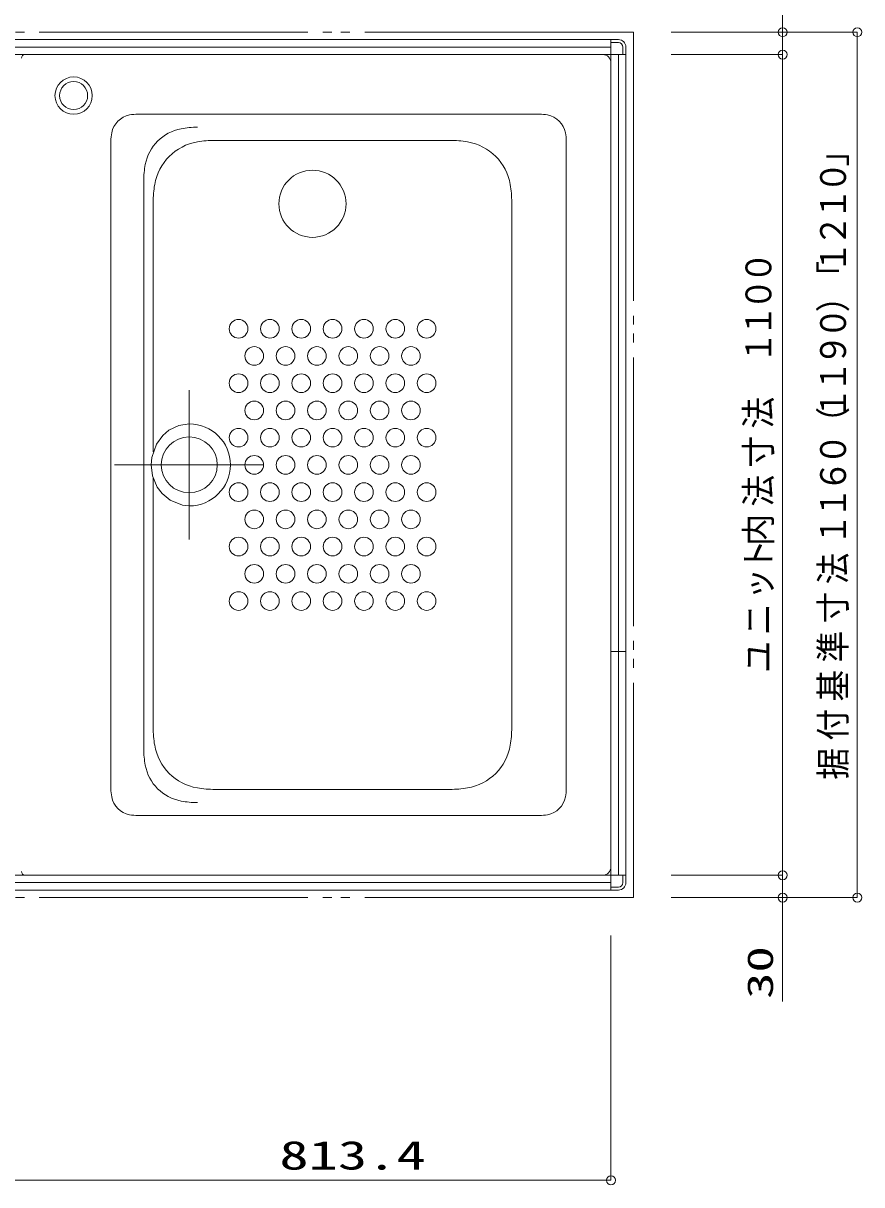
# Model space of a CAD drawing. Units: millimetres on the paper. Extents: x -305 to 305, y -152 to 152.
# Drawn here: x 3.2 to 59.4, y -3.2 to 74.7 of the extents above; entities that cross this region are included whole.
import ezdxf
from ezdxf.enums import TextEntityAlignment as Align

# ---------------------------------------------------------------- set-up
doc = ezdxf.new("R2010")
doc.units = ezdxf.units.MM
doc.linetypes.add('LONG_CHAIN', pattern=[21, 18, -1, 1, -1])
doc.linetypes.add('LONG_DOUBLE_CHAIN', pattern=[21.8, 18, -1, 0.6, -0.6, 0.6, -1])
doc.layers.add('0-0_0', color=7, linetype='Continuous', lineweight=9)
doc.layers.add('0-1_VIEW0001', color=7, linetype='Continuous', lineweight=9)
doc.styles.add('ＭＳ ゴシック', font='')
doc.styles.get('ＭＳ ゴシック').set_extended_font_data('MS Gothic')

# ---------------------------------------------------------------- blocks, each defined once
blk = doc.blocks.new('_ORIGIN')
at = {"layer": '0-0_0'}
blk.add_line((0, 0), (-1, 0), dxfattribs=at)
blk.add_circle((0, 0), 0.5, dxfattribs=at)

msp = doc.modelspace()

# ---------------------------------------------------------------- linework, layer by layer
at = {"layer": '0-1_VIEW0001'}
for p, q in [((54.067, 74.673), (54.067, 75.273)), ((46.606, 74.073), (59.067, 74.073)), ((54.067, 74.073), (54.067, 72.573)), ((-37.434, 73.573), (42.566, 73.573)), ((42.566, 73.573), (-37.434, 73.573)), ((42.566, 16.573), (42.566, 73.573)), ((42.566, 73.573), (42.566, 73.173)), ((43.066, 73.573), (42.566, 73.573)), ((43.066, 73.373), (42.566, 73.373)), ((59.067, 73.473), (59.067, 16.673)), ((-38.434, 72.573), (43.566, 72.573)), ((-37.434, 73.073), (42.566, 73.073)), ((42.016, 72.573), (3.316, 72.573)), ((43.066, 17.573), (43.066, 72.573)), ((43.566, 72.573), (43.166, 72.573)), ((43.366, 72.573), (43.366, 73.073)), ((43.566, 72.573), (43.566, 73.073)), ((43.566, 17.573), (43.566, 72.573)), ((43.566, 72.573), (43.566, 17.573)), ((46.606, 72.573), (54.067, 72.573)), ((42.566, 18.122), (42.566, 72.023)), ((54.067, 71.973), (54.067, 71.373)), ((54.067, 71.973), (54.067, 18.172)), ((37.768, 68.573), (10.864, 68.573)), ((9.066, 66.775), (9.066, 23.371)), ((31.776, 66.823), (16.035, 66.823)), ((39.566, 23.371), (39.566, 66.775)), ((11.266, 64.11), (11.266, 26.036)), ((11.896, 62.683), (11.896, 45.946)), ((35.916, 62.683), (35.916, 27.462)), ((11.896, 44.2), (11.896, 27.462)), ((43.566, 32.573), (42.566, 32.573)), ((31.776, 23.323), (16.035, 23.323)), ((37.768, 21.573), (10.864, 21.573)), ((54.066, 18.172), (54.066, 18.772)), ((42.016, 17.573), (-38.434, 17.573)), ((42.016, 17.572), (3.316, 17.572)), ((42.016, 17.573), (43.566, 17.573)), ((43.566, 17.573), (43.166, 17.573)), ((43.366, 17.573), (43.366, 17.073)), ((43.566, 17.573), (43.566, 17.073)), ((46.606, 17.572), (54.067, 17.572)), ((54.066, 17.572), (54.066, 16.073)), ((-37.434, 17.073), (42.566, 17.073)), ((-37.434, 16.573), (42.566, 16.573)), ((42.566, 16.573), (2.491, 16.573)), ((42.566, 16.573), (42.566, 16.973)), ((43.066, 16.773), (42.566, 16.773)), ((43.066, 16.573), (42.566, 16.573)), ((46.606, 16.073), (59.067, 16.073)), ((54.066, 15.473), (54.066, 14.873)), ((42.566, 13.533), (42.566, -2.875)), ((41.966, -2.875), (2.496, -2.875))]:
    msp.add_line(p, q, dxfattribs=at)
at = {"layer": '0-1_VIEW0001', "linetype": 'LONG_DOUBLE_CHAIN'}
for p, q in [((44.066, 74.073), (44.066, 16.073)), ((44.066, 16.073), (2.491, 16.073))]:
    msp.add_line(p, q, dxfattribs=at)
at = {"layer": '0-1_VIEW0001', "linetype": 'LONG_CHAIN'}
for p, q in [((14.316, 40.073), (14.316, 50.073)), ((9.316, 45.073), (19.316, 45.073))]:
    msp.add_line(p, q, dxfattribs=at)
at = {"layer": '0-1_VIEW0001'}
for points in [[(46.606, 74.073), (54.067, 74.073), (54.067, 98.416)], [(14.316, 47.823), (13.625, 47.72), (12.94, 47.389), (12.535, 47.042), (12.111, 46.458), (11.806, 45.573), (11.764, 45.073), (11.859, 44.328), (12.167, 43.59), (12.488, 43.154), (13.03, 42.697), (13.852, 42.369), (14.316, 42.323)], [(46.606, 16.073), (54.066, 16.073), (54.066, 9.113)]]:
    msp.add_lwpolyline(points, dxfattribs=at)
at = {"layer": '0-1_VIEW0001', "linetype": 'LONG_DOUBLE_CHAIN'}
msp.add_lwpolyline([(44.066, 74.073), (-38.934, 74.073), (-38.934, 62.498)], dxfattribs=at)
at = {"layer": '0-1_VIEW0001'}
for centre, radius in [((6.566, 69.824), 1.25), ((6.566, 69.824), 0.94), ((17.616, 54.197), 0.625), ((19.716, 54.197), 0.625), ((21.816, 54.197), 0.625), ((23.916, 54.197), 0.625), ((26.016, 54.197), 0.625), ((28.116, 54.197), 0.625), ((30.216, 54.197), 0.625), ((18.666, 52.372), 0.625), ((20.766, 52.372), 0.625), ((22.866, 52.372), 0.625), ((24.966, 52.372), 0.625), ((27.066, 52.372), 0.625), ((29.166, 52.372), 0.625), ((17.616, 50.547), 0.625), ((19.716, 50.547), 0.625), ((21.816, 50.547), 0.625), ((23.916, 50.547), 0.625), ((26.016, 50.547), 0.625), ((28.116, 50.547), 0.625), ((30.216, 50.547), 0.625), ((18.666, 48.722), 0.625), ((20.766, 48.722), 0.625), ((22.866, 48.722), 0.625), ((24.966, 48.722), 0.625), ((27.066, 48.722), 0.625), ((29.166, 48.722), 0.625), ((17.616, 46.897), 0.625), ((19.716, 46.897), 0.625), ((21.816, 46.897), 0.625), ((23.916, 46.897), 0.625), ((26.016, 46.897), 0.625), ((28.116, 46.897), 0.625), ((30.216, 46.897), 0.625), ((14.316, 45.073), 1.875), ((18.666, 45.072), 0.625), ((20.766, 45.072), 0.625), ((22.866, 45.072), 0.625), ((24.966, 45.072), 0.625), ((27.066, 45.072), 0.625), ((29.166, 45.072), 0.625), ((17.616, 43.247), 0.625), ((19.716, 43.247), 0.625), ((21.816, 43.247), 0.625), ((23.916, 43.247), 0.625), ((26.016, 43.247), 0.625), ((28.116, 43.247), 0.625), ((30.216, 43.247), 0.625), ((18.666, 41.422), 0.625), ((20.766, 41.422), 0.625), ((22.866, 41.422), 0.625), ((24.966, 41.422), 0.625), ((27.066, 41.422), 0.625), ((29.166, 41.422), 0.625), ((17.616, 39.597), 0.625), ((19.716, 39.597), 0.625), ((21.816, 39.597), 0.625), ((23.916, 39.597), 0.625), ((26.016, 39.597), 0.625), ((28.116, 39.597), 0.625), ((30.216, 39.597), 0.625), ((18.666, 37.772), 0.625), ((20.766, 37.772), 0.625), ((22.866, 37.772), 0.625), ((24.966, 37.772), 0.625), ((27.066, 37.772), 0.625), ((29.166, 37.772), 0.625), ((17.616, 35.947), 0.625), ((19.716, 35.947), 0.625), ((21.816, 35.947), 0.625), ((23.916, 35.947), 0.625), ((26.016, 35.947), 0.625), ((28.116, 35.947), 0.625), ((30.216, 35.947), 0.625)]:
    msp.add_circle(centre, radius, dxfattribs=at)
at = {"layer": '0-1_VIEW0001', "linetype": 'LONG_DOUBLE_CHAIN'}
msp.add_circle((22.566, 62.573), 2.25, dxfattribs=at)
at = {"layer": '0-1_VIEW0001'}
for centre, radius, start, end in [((43.066, 73.073), 0.5, 0, 90), ((43.066, 73.073), 0.3, 0, 90), ((3.316, 72.323), 0.25, 90, 180), ((42.016, 72.023), 0.55, 0, 90), ((10.591, 67.048), 1.5, 100.47532, 169.52469), ((10.864, 65.573), 3, 90, 100.47532), ((37.768, 65.573), 3, 79.52469, 90), ((38.041, 67.048), 1.5, 10.47532, 79.52469), ((12.066, 66.775), 3, 169.52469, 180), ((14.316, 64.655), 3, 100.47532, 169.52469), ((14.861, 61.705), 6, 90, 100.47531), ((36.566, 66.775), 3, 360, 10.47532), ((15.446, 63.273), 3.5, 99.69632, 170.30368), ((16.035, 59.823), 7, 90, 99.69632), ((31.776, 59.823), 7, 80.30368, 90), ((32.366, 63.273), 3.5, 9.69632, 80.30368), ((17.266, 64.11), 6, 169.52469, 180), ((18.896, 62.683), 7, 170.30368, 180), ((28.916, 62.683), 7, 359.99999, 9.69632), ((14.316, 45.073), 2.75, 270.00005, 90), ((18.896, 27.462), 7, 180, 189.69632), ((28.916, 27.462), 7, 350.30368, 0.00001), ((17.266, 26.036), 6, 180, 190.47531), ((15.446, 26.873), 3.5, 189.69632, 260.30368), ((32.366, 26.873), 3.5, 279.69632, 350.30368), ((14.316, 25.49), 3, 190.47531, 259.52468), ((12.066, 23.371), 3, 180, 190.47531), ((16.035, 30.323), 7, 260.30368, 270), ((31.776, 30.323), 7, 270, 279.69632), ((36.566, 23.371), 3, 349.52468, 0), ((10.591, 23.098), 1.5, 190.47531, 259.52468), ((38.041, 23.098), 1.5, 280.47531, 349.52468), ((14.861, 28.44), 6, 259.52468, 270), ((10.864, 24.573), 3, 259.52468, 270), ((37.768, 24.573), 3, 270, 280.47531), ((42.016, 18.122), 0.55, 270, 0), ((3.316, 17.822), 0.25, 180, 270), ((43.066, 17.073), 0.3, 270, 0), ((43.066, 17.073), 0.5, 270, 0)]:
    msp.add_arc(centre, radius, start, end, dxfattribs=at)

# ---------------------------------------------------------------- block references
at = {"layer": '0-1_VIEW0001', "xscale": 0.6, "yscale": 0.6}
for p, rotation in [((54.067, 74.073), 270), ((59.067, 74.073), 90), ((54.067, 72.573), 90), ((54.067, 72.573), 90), ((54.066, 17.572), 270), ((54.067, 17.572), 270), ((54.066, 16.073), 90), ((59.067, 16.073), 270)]:
    msp.add_blockref('_ORIGIN', p, dxfattribs=dict(at, rotation=rotation))
msp.add_blockref('_ORIGIN', (42.566, -2.875), dxfattribs=at)

# ---------------------------------------------------------------- texts
at = {"layer": '0-1_VIEW0001', "style": 'ＭＳ ゴシック'}
for s, width, p in [('」', 0.9, (58.828, 65.077)), ('０', 0.9, (58.828, 63.287)), ('１', 0.9, (58.828, 61.498)), ('２', 0.9, (58.828, 59.709)), ('１', 0.9, (58.828, 57.92)), ('０', 0.9, (53.828, 57.235)), ('「', 0.9, (58.828, 56.611)), ('０', 0.9, (53.828, 55.445)), ('１', 0.9, (53.828, 53.656)), ('）', 0.9, (58.828, 55.303)), ('０', 0.9, (58.828, 53.513)), ('１', 0.9, (53.828, 51.867)), ('９', 0.9, (58.828, 51.724)), ('１', 0.9, (58.828, 49.935)), ('法', 0.9, (53.828, 47.511)), ('１', 0.9, (58.828, 48.146)), ('（', 0.9, (58.828, 46.837)), ('寸', 0.9, (53.828, 44.894)), ('０', 0.9, (58.828, 45.048)), ('６', 0.9, (58.828, 43.259)), ('法', 0.9, (53.828, 42.277)), ('１', 0.9, (58.828, 41.47)), ('内', 0.9, (53.828, 39.659)), ('１', 0.9, (58.828, 39.68)), ('ト', 0.9, (53.828, 37.962)), ('法', 0.9, (58.828, 37.063)), ('ッ', 0.9, (53.828, 36.04)), ('寸', 0.9, (58.828, 34.446)), ('ニ', 0.9, (53.828, 33.658)), ('準', 0.9, (58.828, 31.829)), ('ユ', 0.9, (53.828, 31.144)), ('基', 0.9, (58.828, 29.212)), ('付', 0.9, (58.828, 26.594)), ('据', 0.9, (58.828, 23.977)), ('30', 1.5, (53.941, 9.285))]:
    msp.add_text(s, height=1.73, rotation=90, dxfattribs=dict(at, width=width)).set_placement(p, align=Align.BOTTOM_LEFT)
at = {"layer": '0-1_VIEW0001', "style": 'ＭＳ ゴシック', "width": 1.5}
msp.add_text('813.4', height=1.921, dxfattribs=at).set_placement((20.352, -2.732), align=Align.BOTTOM_LEFT)

doc.saveas('drawing.dxf')
